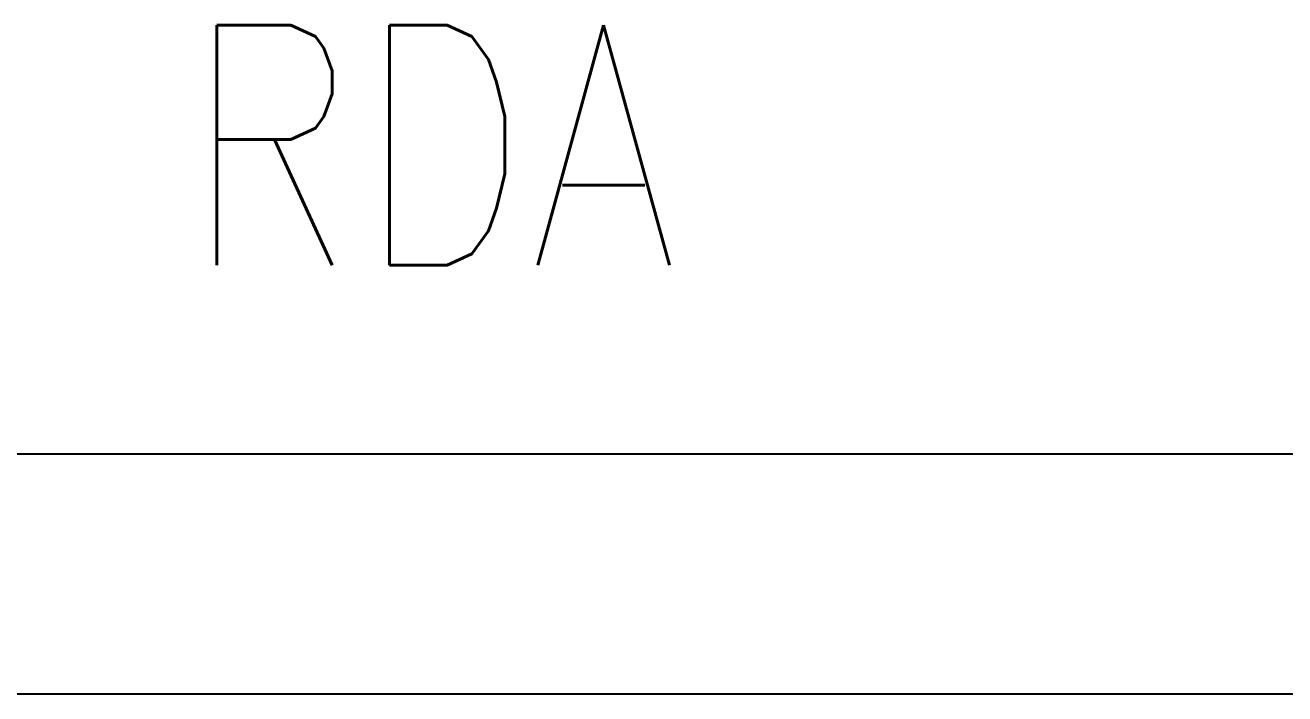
# Model space of a CAD drawing. Extents: x -18489 to 195597, y -1599 to 112111.
# Drawn here: x 14005 to 14109.9, y 26245.8 to 26301.5 of the extents above; entities that cross this region are included whole.
import ezdxf
from ezdxf.enums import TextEntityAlignment as Align
from ezdxf.xclip import XClip

# ---------------------------------------------------------------- set-up
doc = ezdxf.new("R2010")
doc.units = 0
doc.header["$LTSCALE"] = 100
doc.header["$XCLIPFRAME"] = 2
for name, color, linetype in [('188K-SM-07-F10-MECH-CR PIPE-Y2257103$0$0-BG', 6, 'Continuous'), ('188K-SM-07-F10-MECH-CR PIPE-Y2257103$0$UPW_PVDF', 7, 'Continuous'), ('188K-SM-07-F10-MECH-CR PIPE-Y2257103$0$X-S-FAB_SL ALL$0$ASP_1', 1, 'Continuous')]:
    doc.layers.add(name, color=color, linetype=linetype)
doc.styles.add('188K-SM-07-F10-MECH-CR PIPE-Y2257103$0$AA-TXT', font='romans.shx', dxfattribs={"bigfont": 'chineset.shx'})

# ---------------------------------------------------------------- blocks, each defined once
blk = doc.blocks.new('188K-SM-07-F10-MECH-CR PIPE-Y2257103$0$X-S-FAB_SL ALL')
at = {"layer": '188K-SM-07-F10-MECH-CR PIPE-Y2257103$0$X-S-FAB_SL ALL$0$ASP_1'}
for p, q in [((6596.479, -73068.977), (12198.979, -73068.977)), ((6596.479, -73088.977), (12223.979, -73088.977))]:
    blk.add_line(p, q, dxfattribs=at)
blk = doc.blocks.new('188K-SM-07-F10-MECH-CR PIPE-Y2257103$0$RDA')
at = {"layer": '188K-SM-07-F10-MECH-CR PIPE-Y2257103$0$UPW_PVDF', "style": '188K-SM-07-F10-MECH-CR PIPE-Y2257103$0$AA-TXT', "width": 0.8}
blk.add_text('RDA', height=20, dxfattribs=at).set_placement((12327.43, -73043.24), align=Align.MIDDLE_LEFT)
blk = doc.blocks.new('188K-SM-07-F10-MECH-CR PIPE-Y2257103')
ref = blk.add_blockref('188K-SM-07-F10-MECH-CR PIPE-Y2257103$0$X-S-FAB_SL ALL', (4473.521, 99334.763))
XClip(ref).set_block_clipping_path([(-7553.4648570136, -75341.9369645483), (24026.2025623869, -67725.7696244382)])
at = {"layer": '188K-SM-07-F10-MECH-CR PIPE-Y2257103$0$0-BG'}
blk.add_blockref('188K-SM-07-F10-MECH-CR PIPE-Y2257103$0$RDA', (1690.76, 99334.763), dxfattribs=at)

msp = doc.modelspace()

# ---------------------------------------------------------------- block references
msp.add_blockref('188K-SM-07-F10-MECH-CR PIPE-Y2257103', (0, 0))

doc.saveas('drawing.dxf')
